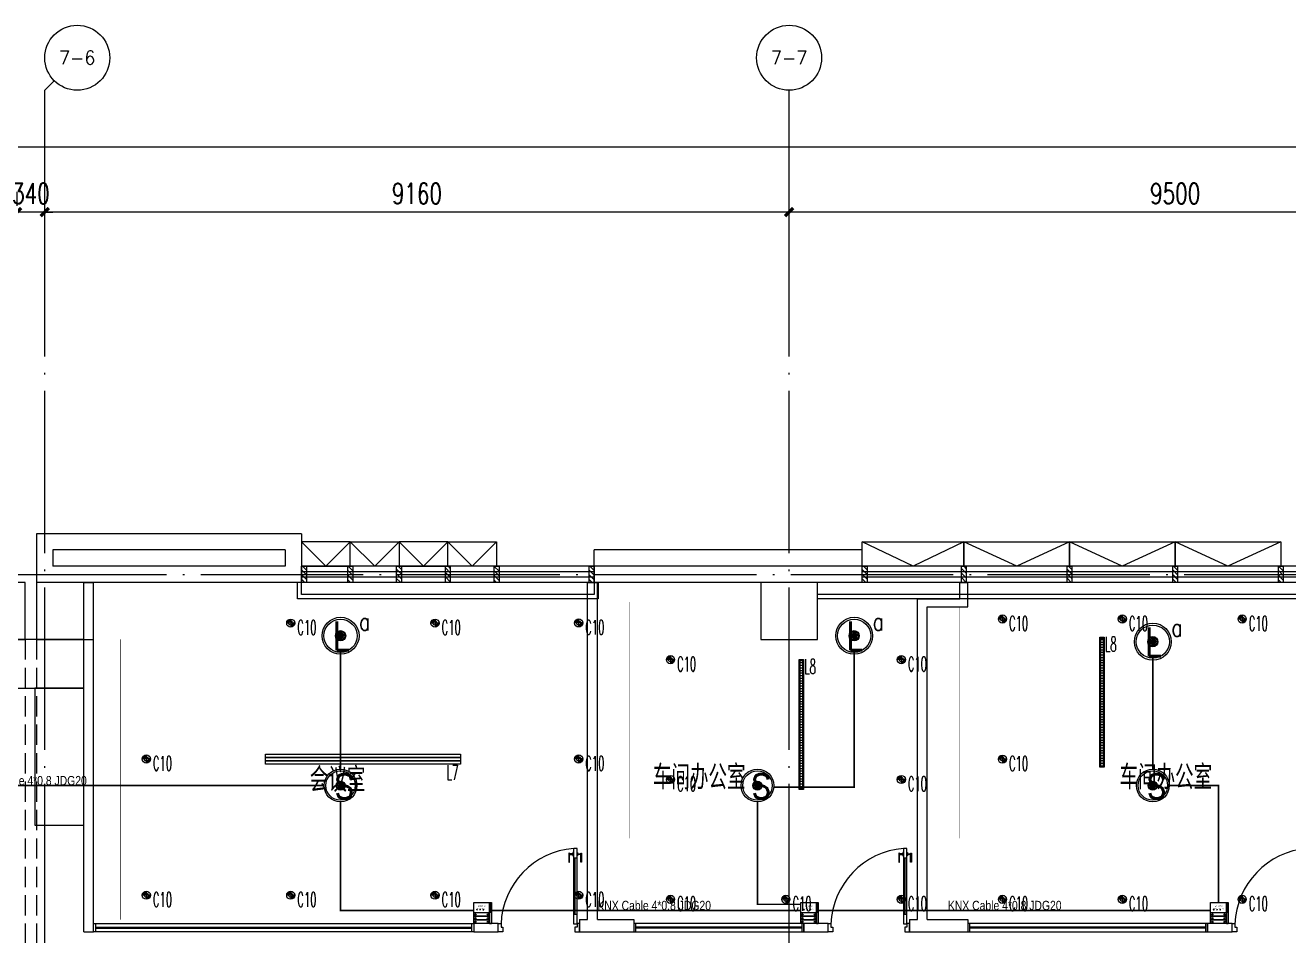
# Model space of a CAD drawing. Extents: x -621157 to 1764546, y -106808 to 741893.
# Drawn here: x 409024 to 424572, y 235551 to 246760 of the extents above; entities that cross this region are included whole.
import ezdxf
from ezdxf.enums import TextEntityAlignment as Align

# ---------------------------------------------------------------- set-up
doc = ezdxf.new("R2010")
doc.units = 0
doc.header["$LTSCALE"] = 1000
doc.header["$MEASUREMENT"] = 0
for name, pattern in [('XREF-A-101-平面图_t3$0$__DASH', [0.35, 0.25, -0.1]), ('XREF-A-101-平面图_t3$0$DASH', [0.35, 0.25, -0.1]), ('XREF-A-101-平面图_t3$0$DOTE', [2.42, 2, -0.2, 0.02, -0.2])]:
    doc.linetypes.add(name, pattern=pattern)
for name, color, linetype in [('0-底图', 7, 'Continuous'), ('abb-light', 7, 'Continuous'), ('AXIS_TEXT', 7, 'Continuous'), ('KNX line', 3, 'Continuous'), ('L_ELEM', 40, 'Continuous'), ('OPPLE数据总线', 4, 'Continuous'), ('OPPLE智控', 6, 'Continuous'), ('push-button(abb)', 1, 'Continuous'), ('SIG_TEXT', 2, 'Continuous'), ('WIRE-照明', 4, 'Continuous'), ('XREF-A-101-平面图_t3$0$A-COLUMN', 8, 'Continuous'), ('XREF-A-101-平面图_t3$0$A-CURTWALL', 8, 'Continuous'), ('XREF-A-101-平面图_t3$0$A-DOTE', 8, 'Continuous'), ('XREF-A-101-平面图_t3$0$A-GROUND', 8, 'Continuous'), ('XREF-A-101-平面图_t3$0$A-RAIL', 8, 'Continuous'), ('XREF-A-101-平面图_t3$0$A-ROOM-CH', 8, 'Continuous'), ('XREF-A-101-平面图_t3$0$A-WALL-FILL', 8, 'Continuous'), ('XREF-A-101-平面图_t3$0$A-WINDOW', 8, 'Continuous'), ('XREF-A-101-平面图_t3$0$A-开启符号', 8, 'Continuous'), ('XREF-A-101-平面图_t3$0$AXIS', 8, 'Continuous'), ('XREF-A-101-平面图_t3$0$DOOR-INF', 8, 'Continuous'), ('XREF-A-101-平面图_t3$0$F-B-INF', 8, 'Continuous'), ('XREF-A-101-平面图_t3$0$F-L-INF', 8, 'Continuous'), ('XREF-A-101-平面图_t3$0$GLASS WALL-INF', 8, 'Continuous'), ('XREF-A-101-平面图_t3$0$I-WALL-GYPSUM', 8, 'Continuous'), ('XREF-A-101-平面图_t3$0$PARTITION-INF', 8, 'Continuous'), ('控制系统', 6, 'Continuous')]:
    doc.layers.add(name, color=color, linetype=linetype)
doc.layers.add('CEILING-INF', color=4, linetype='Continuous', lineweight=0)
doc.layers.add('LIGHT-INF', color=6, linetype='Continuous', lineweight=0)
doc.styles.add('_TEL_DIM', font='SIMPLEX', dxfattribs={"width": 0.8, "height": 3.5, "bigfont": 'HZTXT'})
doc.styles.add('arch_dim', font='arial.ttf', dxfattribs={"width": 0.8})
doc.styles.add('COMPLEX', font='COMPLEX')
doc.styles.add('DIM_FONT', font='ROMANS', dxfattribs={"width": 0.8, "bigfont": 'HZDXC'})
doc.styles.add('INF DIM', font='SIMPLEX.SHX', dxfattribs={"width": 0.7, "bigfont": 'hztxt.shx'})
doc.styles.add('SC-25', font='simfang.ttf', dxfattribs={"height": 90})
doc.styles.get("Standard").update_dxf_attribs({"font": 'romans.shx', "bigfont": 'HZDXC.SHX'})
doc.styles.add('XREF-A-101-平面图_t3$0$-HZDXCROMANS', font='ROMANS.shx', dxfattribs={"bigfont": 'HZDXC.shx'})
doc.styles.add('XREF-A-101-平面图_t3$0$69F Layout plan$0$Standard', font='arial.ttf', dxfattribs={"width": 0.8})
doc.styles.add('XREF-A-101-平面图_t3$0$A-AXIS-LABEL', font='COMPLEX', dxfattribs={"bigfont": 'GBCBIG'})
doc.styles.add('XREF-A-101-平面图_t3$0$A-DIM_T3', font='SIMPLEX', dxfattribs={"width": 0.705882, "bigfont": 'GBCBIG'})
doc.linetypes.add('LED', pattern='A,6,-3.5,["LED",Standard,S=2.54,R=0,X=-2.54,Y=-1.27],-4.8', length=14.3)
doc.dimstyles.new('XREF-A-101-平面图_t3$0$A-DIM-100', dxfattribs={"dimscale": 100, "dimtxt": 2.55, "dimasz": 1, "dimexe": 2.5, "dimexo": 3, "dimgap": 1, "dimtad": 1, "dimdec": 0, "dimzin": 0, "dimdsep": 46, "dimtxsty": 'XREF-A-101-平面图_t3$0$A-DIM_T3', "dimblk": 'XREF-A-101-平面图_t3$0$_ArchTick', "dimcen": 0.09, "dimclrt": 7, "dimazin": 2, "dimtfac": 1, "dimtdec": 0, "dimtix": 1, "dimtmove": 2, "dimatfit": 3, "dimfxl": 0, "dimtolj": 1, "dimtzin": 0, "dimarcsym": 0})

# ---------------------------------------------------------------- blocks, each defined once
blk = doc.blocks.new('XREF-A-101-平面图_t3$0$柱网3F')
at = {"layer": 'XREF-A-101-平面图_t3$0$A-COLUMN'}
for points in [[(37400, -800), (38100, -800), (38100, -100), (37400, -100)], [(38240, -800), (38940, -800), (38940, -100), (38240, -100)], [(47150, -800), (47850, -800), (47850, -100), (47150, -100)]]:
    blk.add_lwpolyline(points, close=True, dxfattribs=at)
blk = doc.blocks.new('XREF-A-101-平面图_t3$0$G$C869EB286')
at = {"layer": 'XREF-A-101-平面图_t3$0$A-WINDOW'}
h = blk.add_hatch(dxfattribs=at)
h.set_pattern_fill('ANSI31', color=256, scale=25)
h.set_pattern_definition([(45, (-143.957, -89940), (-28.0633, 28.0633), [])])
h.paths.add_polyline_path([(0, 60), (200, 60), (200, 0), (0, 0)])
blk.add_lwpolyline([(0, 60), (200, 60), (200, 0), (0, 0)], close=True, dxfattribs=at)
blk = doc.blocks.new('XREF-A-101-平面图_t3$0$_ArchTick')
at = {"color": 0, "linetype": 'ByBlock', "const_width": 0.4}
blk.add_lwpolyline([(-0.5, -0.5), (0.5, 0.5)], dxfattribs=at)
blk = doc.blocks.new('*D25496')
at = {"layer": 'Defpoints', "color": 0}
for p in [(47500, 44460), (47500, 43300), (57000, 43300)]:
    blk.add_point(p, dxfattribs=at)
at = {"layer": 'XREF-A-101-平面图_t3$0$AXIS', "color": 0, "lineweight": -2}
for p, q in [((47500, 43600), (47500, 44710)), ((57000, 43600), (57000, 44710)), ((57000, 44460), (47500, 44460))]:
    blk.add_line(p, q, dxfattribs=at)
at = {"layer": 'XREF-A-101-平面图_t3$0$AXIS', "color": 0, "linetype": 'ByBlock', "lineweight": -2, "xscale": 100, "yscale": 100, "zscale": 100, "rotation": 180}
blk.add_blockref('XREF-A-101-平面图_t3$0$_ArchTick', (47500, 44460), dxfattribs=at)
at = {"layer": 'XREF-A-101-平面图_t3$0$AXIS', "color": 0, "linetype": 'ByBlock', "lineweight": -2, "xscale": 100, "yscale": 100, "zscale": 100}
blk.add_blockref('XREF-A-101-平面图_t3$0$_ArchTick', (57000, 44460), dxfattribs=at)
at = {"layer": 'XREF-A-101-平面图_t3$0$AXIS', "color": 7, "insert": (52250, 44687), "char_height": 255, "attachment_point": 5, "style": 'XREF-A-101-平面图_t3$0$A-DIM_T3'}
blk.add_mtext('\\A1;9500', dxfattribs=at)
blk = doc.blocks.new('*D25497')
at = {"layer": 'Defpoints', "color": 0}
for p in [(38340, 44460), (38340, 43300), (47500, 43300)]:
    blk.add_point(p, dxfattribs=at)
at = {"layer": 'XREF-A-101-平面图_t3$0$AXIS', "color": 0, "lineweight": -2}
for p, q in [((38340, 43600), (38340, 44710)), ((47500, 43600), (47500, 44710)), ((47500, 44460), (38340, 44460))]:
    blk.add_line(p, q, dxfattribs=at)
at = {"layer": 'XREF-A-101-平面图_t3$0$AXIS', "color": 0, "linetype": 'ByBlock', "lineweight": -2, "xscale": 100, "yscale": 100, "zscale": 100, "rotation": 180}
blk.add_blockref('XREF-A-101-平面图_t3$0$_ArchTick', (38340, 44460), dxfattribs=at)
at = {"layer": 'XREF-A-101-平面图_t3$0$AXIS', "color": 0, "linetype": 'ByBlock', "lineweight": -2, "xscale": 100, "yscale": 100, "zscale": 100}
blk.add_blockref('XREF-A-101-平面图_t3$0$_ArchTick', (47500, 44460), dxfattribs=at)
at = {"layer": 'XREF-A-101-平面图_t3$0$AXIS', "color": 7, "insert": (42920, 44687), "char_height": 255, "attachment_point": 5, "style": 'XREF-A-101-平面图_t3$0$A-DIM_T3'}
blk.add_mtext('\\A1;9160', dxfattribs=at)
blk = doc.blocks.new('*D25498')
at = {"layer": 'Defpoints', "color": 0}
for p in [(38000, 44460), (38000, 43300), (38340, 43300)]:
    blk.add_point(p, dxfattribs=at)
at = {"layer": 'XREF-A-101-平面图_t3$0$AXIS', "color": 0, "lineweight": -2}
for p, q in [((38000, 43600), (38000, 44710)), ((38340, 43600), (38340, 44710)), ((38000, 44460), (37900, 44460)), ((38340, 44460), (38000, 44460)), ((38340, 44460), (38440, 44460))]:
    blk.add_line(p, q, dxfattribs=at)
at = {"layer": 'XREF-A-101-平面图_t3$0$AXIS', "color": 0, "linetype": 'ByBlock', "lineweight": -2, "xscale": 100, "yscale": 100, "zscale": 100}
blk.add_blockref('XREF-A-101-平面图_t3$0$_ArchTick', (38000, 44460), dxfattribs=at)
at = {"layer": 'XREF-A-101-平面图_t3$0$AXIS', "color": 0, "linetype": 'ByBlock', "lineweight": -2, "xscale": 100, "yscale": 100, "zscale": 100, "rotation": 180}
blk.add_blockref('XREF-A-101-平面图_t3$0$_ArchTick', (38340, 44460), dxfattribs=at)
at = {"layer": 'XREF-A-101-平面图_t3$0$AXIS', "color": 7, "insert": (38170, 44687), "char_height": 255, "attachment_point": 5, "style": 'XREF-A-101-平面图_t3$0$A-DIM_T3'}
blk.add_mtext('\\A1;340', dxfattribs=at)
blk = doc.blocks.new('_AXISO')
blk.add_circle((0, 0), 0.5)
at = {"layer": 'AXIS_TEXT', "style": 'COMPLEX'}
blk.add_attdef('A', text='', height=0.56, dxfattribs=at).set_placement((-0.25, -0.28), (0.25, -0.28), align=Align.FIT)
blk = doc.blocks.new('*D25505')
at = {"layer": 'Defpoints', "color": 0}
for p in [(-500, 45260), (-500, 43300), (66800, 43300)]:
    blk.add_point(p, dxfattribs=at)
at = {"layer": 'XREF-A-101-平面图_t3$0$AXIS', "color": 0, "lineweight": -2}
for p, q in [((-500, 43600), (-500, 45510)), ((66800, 43600), (66800, 45510)), ((66800, 45260), (-500, 45260))]:
    blk.add_line(p, q, dxfattribs=at)
at = {"layer": 'XREF-A-101-平面图_t3$0$AXIS', "color": 0, "linetype": 'ByBlock', "lineweight": -2, "xscale": 100, "yscale": 100, "zscale": 100, "rotation": 180}
blk.add_blockref('XREF-A-101-平面图_t3$0$_ArchTick', (-500, 45260), dxfattribs=at)
at = {"layer": 'XREF-A-101-平面图_t3$0$AXIS', "color": 0, "linetype": 'ByBlock', "lineweight": -2, "xscale": 100, "yscale": 100, "zscale": 100}
blk.add_blockref('XREF-A-101-平面图_t3$0$_ArchTick', (66800, 45260), dxfattribs=at)
at = {"layer": 'XREF-A-101-平面图_t3$0$AXIS', "color": 7, "insert": (33150, 45487), "char_height": 255, "attachment_point": 5, "style": 'XREF-A-101-平面图_t3$0$A-DIM_T3'}
blk.add_mtext('\\A1;67300', dxfattribs=at)
blk = doc.blocks.new('XREF-A-101-平面图_t3$0$A$C4A4B287C')
at = {"layer": 'XREF-A-101-平面图_t3$0$GLASS WALL-INF', "elevation": -1}
blk.add_lwpolyline([(100, 300), (100, 0), (0, 0), (0, 300)], close=True, dxfattribs=at)
blk = doc.blocks.new('*U25342')
at = {"layer": 'XREF-A-101-平面图_t3$0$PARTITION-INF', "color": 8}
for p, q in [((-21021, 43130), (-18121, 43130)), ((-18121, 43030), (-21021, 43030))]:
    blk.add_line(p, q, dxfattribs=at)
at = {"layer": 'XREF-A-101-平面图_t3$0$PARTITION-INF', "color": 5}
for p, q in [((-18121, 43085), (-21021, 43085)), ((-18121, 43075), (-21021, 43075))]:
    blk.add_line(p, q, dxfattribs=at)
for points in [[(-21046, 43130), (-21021, 43130), (-21021, 43030), (-21046, 43030)], [(-18121, 43130), (-18096, 43130), (-18096, 43030), (-18121, 43030)]]:
    blk.add_lwpolyline(points, close=True, dxfattribs=at)
blk = doc.blocks.new('XREF-A-101-平面图_t3$0$EW23')
at = {"color": 5}
for p, q in [((7205, 24900, 0), (7205, 23970, 0)), ((7205, 24900, 0), (7245, 24900, 0)), ((7245, 24900, 0), (7245, 23970, 0)), ((7245, 24780, 0), (7205, 24780, 0)), ((7205, 24090, 0), (7246, 24090, 0)), ((7205, 23970, 0), (7245, 23970, 0))]:
    blk.add_line(p, q, dxfattribs=at)
at = {"color": 5, "elevation": 0}
for points in [[(7215, 24995), (7175, 24995), (7175, 24895), (7205, 24895), (7205, 24940), (7233, 24940), (7233, 24985), (7233, 24995), (7215, 24995)], [(8135, 24995), (8175, 24995), (8175, 24895), (8140, 24895), (8140, 24940), (8117, 24940), (8117, 24985), (8117, 24995), (8135, 24995)]]:
    blk.add_lwpolyline(points, close=True, dxfattribs=at)
at = {"color": 8, "elevation": 0}
for points in [[(7228, 24780), (7228, 24090)], [(7160, 24035), (7160, 24026), (7150, 24026), (7150, 24140), (7160, 24140), (7160, 24045)], [(7296, 24035), (7296, 24026), (7306, 24026), (7306, 24140), (7296, 24140), (7296, 24045)]]:
    blk.add_lwpolyline(points, dxfattribs=at)
for points in [[(7200, 24035), (7154, 24035), (7154, 24045), (7200, 24045)], [(7205, 24021), (7200, 24021), (7200, 24059), (7205, 24059)], [(7246, 24021), (7256, 24021), (7256, 24059), (7246, 24059)], [(7256, 24035), (7302, 24035), (7302, 24045), (7256, 24045)]]:
    blk.add_lwpolyline(points, close=True, dxfattribs=at)
at = {"color": 8}
blk.add_arc((7172, 24936, 0), 969, 274.4003, 357.8611, dxfattribs=at)
blk = doc.blocks.new('*U25344')
at = {"layer": 'XREF-A-101-平面图_t3$0$PARTITION-INF', "color": 8}
for p, q in [((-20161, 43130), (-18121, 43130)), ((-18121, 43030), (-20161, 43030))]:
    blk.add_line(p, q, dxfattribs=at)
at = {"layer": 'XREF-A-101-平面图_t3$0$PARTITION-INF', "color": 5}
for p, q in [((-18121, 43085), (-20161, 43085)), ((-18121, 43075), (-20161, 43075))]:
    blk.add_line(p, q, dxfattribs=at)
for points in [[(-20186, 43130), (-20161, 43130), (-20161, 43030), (-20186, 43030)], [(-18121, 43130), (-18096, 43130), (-18096, 43030), (-18121, 43030)]]:
    blk.add_lwpolyline(points, close=True, dxfattribs=at)
blk = doc.blocks.new('*U25345')
at = {"layer": 'XREF-A-101-平面图_t3$0$PARTITION-INF', "color": 8}
for p, q in [((-21681, 43130), (-17052, 43130)), ((-17052, 43030), (-21681, 43030))]:
    blk.add_line(p, q, dxfattribs=at)
at = {"layer": 'XREF-A-101-平面图_t3$0$PARTITION-INF', "color": 5}
for p, q in [((-17052, 43085), (-21681, 43085)), ((-17052, 43075), (-21681, 43075))]:
    blk.add_line(p, q, dxfattribs=at)
for points in [[(-21706, 43130), (-21681, 43130), (-21681, 43030), (-21706, 43030)], [(-17052, 43130), (-17027, 43130), (-17027, 43030), (-17052, 43030)]]:
    blk.add_lwpolyline(points, close=True, dxfattribs=at)
blk = doc.blocks.new('XREF-A-101-平面图_t3$0$G$C5C507F0A')
at = {"layer": 'XREF-A-101-平面图_t3$0$DOOR-INF', "rotation": 180}
for p in [(51995, 20695, 0), (56055, 20695, 0), (61025, 20695, 0)]:
    blk.add_blockref('XREF-A-101-平面图_t3$0$EW23', p, dxfattribs=at)
at = {"layer": 'XREF-A-101-平面图_t3$0$DOOR-INF', "xscale": -1, "rotation": 90.00000000031785}
for p in [(43819, -4200), (47880, -4200, 1), (52850, -4200, 1)]:
    blk.add_blockref('XREF-A-101-平面图_t3$0$A$C4A4B287C', p, dxfattribs=at)
at = {"layer": 'XREF-A-101-平面图_t3$0$PARTITION-INF', "rotation": 180}
blk.add_blockref('*U25345', (21813, 38831, -1), dxfattribs=at)
at = {"layer": 'XREF-A-101-平面图_t3$0$PARTITION-INF', "xscale": -1, "rotation": 180}
for name, p in [('*U25344', (65676, 38831, 1)), ('*U25342', (70646, 38831, 1))]:
    blk.add_blockref(name, p, dxfattribs=at)
blk = doc.blocks.new('XREF-A-101-平面图_t3$0$ROOM')
at = {"layer": 'XREF-A-101-平面图_t3$0$A-ROOM-CH', "style": 'XREF-A-101-平面图_t3$0$-HZDXCROMANS', "width": 0.6}
for tag, p in [('中文房间名称', (0, -1000)), ('英文房间名称', (0, -1500))]:
    blk.add_attdef(tag, text='', height=300, dxfattribs=at).set_placement(p, align=Align.CENTER)
blk = doc.blocks.new('XREF-A-101-平面图_t3$0$A$C2C206FAC')
for p, q in [((0, 485), (400, 485)), ((0, 485), (0, 98)), ((400, 485), (400, 98)), ((20, 94), (20, 44)), ((148, 50), (145, 0)), ((145, 0), (160, 0)), ((148, 50), (150, 50)), ((155, 50), (157, 50)), ((157, 50), (160, 0)), ((260, 50), (257, 0)), ((257, 0), (272, 0)), ((260, 50), (262, 50)), ((267, 50), (269, 50)), ((269, 50), (272, 0)), ((380, 94), (380, 44))]:
    blk.add_line(p, q)
for centre, radius in [((200, 278), 179), ((200, 278), 164), ((153, 50), 2.6), ((265, 50), 2.6)]:
    blk.add_circle(centre, radius)
for centre, radius, start, end in [((200, 1084), 1006, 258.547, 281.4897), ((200, 1084), 1056, 260.1999, 267.1079), ((152, 54), 10.9, 296.6275, 243.5797), ((200, 1084), 1056, 267.7307, 273.2177), ((265, 54), 10.9, 296.6275, 243.5797), ((200, 1084), 1056, 273.8352, 279.8368)]:
    blk.add_arc(centre, radius, start, end)
at = {"insert": (1123, 210), "char_height": 150, "width": 1952.54, "attachment_point": 1, "rotation": 180, "style": 'XREF-A-101-平面图_t3$0$69F Layout plan$0$Standard'}
blk.add_mtext('\\pxi5.6747;W', dxfattribs=at)
blk = doc.blocks.new('XREF-A-101-平面图_t3$0$yuouioui')
at = {"linetype": 'XREF-A-101-平面图_t3$0$__DASH', "ltscale": 1000}
blk.add_lwpolyline([(300666, 20452), (301087, 20452), (301087, 20000), (300666, 20000)], close=True, dxfattribs=at)
at = {"linetype": 'XREF-A-101-平面图_t3$0$__DASH', "ltscale": 1000, "rotation": 89.98165643611132}
blk.add_blockref('XREF-A-101-平面图_t3$0$A$C2C206FAC', (301151, 20026), dxfattribs=at)
blk = doc.blocks.new('XREF-A-101-平面图_t3$0$G$CA7BD363D')
at = {"layer": 'XREF-A-101-平面图_t3$0$F-B-INF'}
for points in [[(-1870, -600), (0, -600), (0, 0), (-1870, 0)], [(-1870, 0), (-1320, 0), (-1320, -600), (-1870, -600)], [(0, -2289), (0, -600), (-600, -600), (-600, -2289)]]:
    blk.add_lwpolyline(points, close=True, dxfattribs=at)
at = {"layer": 'XREF-A-101-平面图_t3$0$F-L-INF', "ltscale": 0.15, "xscale": -1, "rotation": 89.99999999999999}
blk.add_blockref('XREF-A-101-平面图_t3$0$yuouioui', (18631, 300582), dxfattribs=at)
blk = doc.blocks.new('A$C49bb74e3')
at = {"layer": 'LIGHT-INF'}
h = blk.add_hatch(dxfattribs=at)
h.set_pattern_fill('ANSI31', color=8, scale=10, angle=315)
h.set_pattern_definition([(0, (-248590, -138150), (7e-15, 31.75), [])])
h.paths.add_polyline_path([(-15, 790), (15, 790), (15, -790), (-15, -790)])
at = {"layer": 'LIGHT-INF', "elevation": 0}
for points in [[(-25, 800), (25, 800), (25, -800), (-25, -800)], [(-15, 790), (15, 790), (15, -790), (-15, -790)]]:
    blk.add_lwpolyline(points, close=True, dxfattribs=at)
at = {"layer": 'LIGHT-INF', "style": 'INF DIM', "width": 0.5}
blk.add_text('L8', height=180, dxfattribs=at).set_placement((37, 627))
blk = doc.blocks.new('A$C704e2804')
for points in [[(-1200, 60), (1200, 60), (1200, -60), (-1200, -60)], [(1200, 60), (1200, 20), (-1200, 20), (-1200, 60)], [(1200, 20), (1200, -20), (-1200, -20), (-1200, 20)], [(1200, -20), (1200, -60), (-1200, -60), (-1200, -20)]]:
    blk.add_lwpolyline(points, close=True)
at = {"style": 'INF DIM', "width": 0.5}
blk.add_text('L7', height=180, dxfattribs=at).set_placement((1031, -256))
blk = doc.blocks.new('*U23677')
h = blk.add_hatch(color=8)
h.dxf.hatch_style = 1
h.paths.add_polyline_path([(-50, 0), (-24, 0, -0.414214), (0, 24), (0, 50, 0.414214)])
h.paths.add_polyline_path([(0, -24), (0, -50, 0.414214), (50, 0), (24, 0, -0.414214)])
at = {"color": 8}
for points in [[(50, 0), (-50, 0)], [(0, 50), (0, -50)]]:
    blk.add_lwpolyline(points, dxfattribs=at)
blk.add_circle((0, 0), 50)
blk.add_circle((0, 0), 24.5, dxfattribs=at)
at = {"style": 'INF DIM', "width": 0.5}
blk.add_text('C10', height=180, dxfattribs=at).set_placement((81, -144))
blk = doc.blocks.new('G$CB0A4FAF5')
at = {"layer": 'LIGHT-INF', "color": 6, "linetype": 'LED', "ltscale": 0.05, "const_width": 5, "elevation": 0}
for points in [[(45540, -3250), (45540, -340)], [(49080, -4250), (49080, -343)], [(49600, -3250), (49600, -400)]]:
    blk.add_lwpolyline(points, dxfattribs=at)
at = {"layer": 'LIGHT-INF', "color": 6, "linetype": 'LED', "ltscale": 0.05, "const_width": 5}
blk.add_lwpolyline([(39270, -800), (39270, -4250)], dxfattribs=at)
at = {"layer": 'CEILING-INF', "color": 8}
for p in [(51350, -1575), (47650, -1850)]:
    blk.add_blockref('A$C49bb74e3', p, dxfattribs=at)
at = {"layer": 'LIGHT-INF', "color": 6}
for name, p in [('*U23677', (41367, -600)), ('*U23677', (43143, -600)), ('*U23677', (44910, -598)), ('*U23677', (50125, -550)), ('*U23677', (51600, -550)), ('*U23677', (53075, -550)), ('*U23677', (46040, -1050, 0)), ('*U23677', (48880, -1050, 0)), ('*U23677', (39590, -2273)), ('A$C704e2804', (42255, -2275)), ('*U23677', (44910, -2273)), ('*U23677', (50125, -2275)), ('*U23677', (46040, -2525, 0)), ('*U23677', (48880, -2525, 0)), ('*U23677', (39590, -3950)), ('*U23677', (41367, -3950)), ('*U23677', (43143, -3950)), ('*U23677', (44910, -3950)), ('*U23677', (46040, -4000, 0)), ('*U23677', (47460, -4000, 0)), ('*U23677', (48880, -4000, 0)), ('*U23677', (50125, -4000)), ('*U23677', (51600, -4000)), ('*U23677', (53075, -4000))]:
    blk.add_blockref(name, p, dxfattribs=at)
blk = doc.blocks.new('照度传感器')
at = {"layer": 'OPPLE智控'}
for p, q in [((986085, -84541), (985976, -84541)), ((986081, -84520), (985981, -84562)), ((985981, -84520), (986081, -84562)), ((985992, -84502), (986069, -84579)), ((986069, -84502), (985992, -84579)), ((986010, -84490), (986052, -84591)), ((986052, -84490), (986010, -84591)), ((986031, -84486), (986031, -84595))]:
    blk.add_line(p, q, dxfattribs=at)
for radius in [225, 202, 62, 54.4]:
    blk.add_circle((986031, -84541), radius, dxfattribs=at)
at = {"layer": 'OPPLE智控', "color": 7, "style": '_TEL_DIM', "width": 0.8}
blk.add_text('L', height=350, dxfattribs=at).set_placement((985938, -84718))
at = {"layer": 'SIG_TEXT', "style": 'DIM_FONT', "width": 0.75}
blk.add_text('a', height=223, dxfattribs=at).set_placement((986257, -84479))
blk = doc.blocks.new('804')
at = {"layer": '控制系统'}
for p, q in [((27.2, 0), (-27.2, 0)), ((25.1, 10.4), (-25.1, -10.4)), ((-25.1, 10.4), (25.1, -10.4)), ((-19.2, 19.2), (19.2, -19.2)), ((19.2, 19.2), (-19.2, -19.2)), ((-10.4, 25.1), (10.4, -25.1)), ((10.4, 25.1), (-10.4, -25.1)), ((0, 27.2), (0, -27.2))]:
    blk.add_line(p, q, dxfattribs=at)
for radius in [112.4, 100.9, 31, 27.2]:
    blk.add_circle((0, 0), radius, dxfattribs=at)
at = {"color": 7, "style": '_TEL_DIM', "width": 0.8}
blk.add_text('s', height=250, dxfattribs=at).set_placement((-46.3, -88.8))
blk = doc.blocks.new('A$C5C940A98')
at = {"layer": 'abb-light'}
h = blk.add_hatch(dxfattribs=at)
h.set_pattern_fill('AR-SAND', color=0, style=0)
h.set_pattern_definition([(37.5, (-341033.5876, -432534.711), (-0.062993358, 1.926823769), [0, -1.52, 0, -1.7, 0, -1.625]), (7.5, (-341033.5876, -432534.711), (1.769776705, 2.822146065), [0, -0.82, 0, -1.37, 0, -0.525]), (327.5, (-341034.8176, -432534.711), (3.114141862, 0.0056590535), [0, -0.5, 0, -1.8, 0, -2.35]), (317.5, (-341034.8176, -432534.711), (3.006126605, 0.877675565), [0, -0.25, 0, -1.18, 0, -1.35])])
h.paths.add_polyline_path([(0.4, 2), (0.4, 2.4), (0.8, 2.4), (0.8, 2), (1.2, 2), (1.2, 1), (1, 1), (1, 0), (0.7, 0), (0.7, 1), (0.5, 1), (0.5, 0), (0.2, 0), (0.2, 1), (0, 1), (0, 2)])
at = {"layer": 'abb-light', "color": 0}
for p, q in [((0.4, 2), (0, 2)), ((0, 2), (0, 1)), ((0, 1), (0.2, 1)), ((0.2, 1), (0.2, 0)), ((0.2, 0), (0.5, 0)), ((0.4, 2), (0.4, 2.4)), ((0.4, 2.4), (0.8, 2.4)), ((0.5, 1), (0.5, 0)), ((0.5, 1), (0.7, 1)), ((0.7, 1), (0.7, 0)), ((0.7, 0), (1, 0)), ((0.8, 2.4), (0.8, 2)), ((0.8, 2), (1.2, 2)), ((1.2, 1), (1, 1)), ((1, 1), (1, 0)), ((1.2, 2), (1.2, 1))]:
    blk.add_line(p, q, dxfattribs=at)
blk = doc.blocks.new('98')
at = {"layer": 'push-button(abb)'}
h = blk.add_hatch(dxfattribs=at)
h.set_pattern_fill('AR-SAND', color=0, scale=0.156714, style=0)
h.set_pattern_definition([(37.5, (-5343464.5088, -6777061.54604), (-0.009871945873, 0.3019604054384), [0, -0.238205394623, 0, -0.2664139281965, 0, -0.254660372541]), (7.5, (-5343464.5088, -6777061.54604), (0.277348920048, 0.442270011284), [0, -0.128505541836, 0, -0.214698283311, 0, -0.08227488959]), (327.5, (-5343464.70156, -6777061.54604), (0.488029862559, 0.000886853343), [0, -0.078357037705, 0, -0.2820853357375, 0, -0.368278077213]), (317.5, (-5343464.70156, -6777061.54604), (0.4711023514, 0.137544114668), [0, -0.0391785188524, 0, -0.1849226089835, 0, -0.211564001803])])
edge = h.paths.add_edge_path()
edge.add_line((952, 1401), (952, 1408))
edge = h.paths.add_edge_path()
edge.add_line((952, 1408), (958, 1408))
edge = h.paths.add_edge_path()
edge.add_line((958, 1408), (958, 1401))
edge = h.paths.add_edge_path()
edge.add_line((958, 1401), (964, 1401))
edge = h.paths.add_edge_path()
edge.add_line((964, 1401), (964, 1386))
edge = h.paths.add_edge_path()
edge.add_line((964, 1386), (961, 1386))
edge = h.paths.add_edge_path()
edge.add_line((961, 1386), (961, 1370))
edge = h.paths.add_edge_path()
edge.add_line((952, 1401), (946, 1401))
edge = h.paths.add_edge_path()
edge.add_line((946, 1401), (946, 1386))
edge = h.paths.add_edge_path()
edge.add_line((946, 1386), (949, 1386))
edge = h.paths.add_edge_path()
edge.add_line((949, 1386), (949, 1370))
edge = h.paths.add_edge_path()
edge.add_line((949, 1370), (953, 1370))
edge = h.paths.add_edge_path()
edge.add_line((957, 1370), (961, 1370))
edge = h.paths.add_edge_path()
edge.add_line((953, 1386), (953, 1370))
edge = h.paths.add_edge_path()
edge.add_line((957, 1386), (957, 1370))
edge = h.paths.add_edge_path()
edge.add_line((953, 1386), (957, 1386))
at = {"color": 0}
for p, q in [((1625, 1968), (1659, 2004)), ((1628, 1743), (1662, 1708)), ((1659, 2004), (1693, 1968)), ((1662, 1708), (1696, 1743))]:
    blk.add_line(p, q, dxfattribs=at)
blk.add_line((1581, 0), (1750, 0))
for points in [[(0, 0), (0, 2095), (1750, 2095), (1750, 0)], [(1581, 0), (1581, 2095), (1750, 2095), (1750, 0)], [(1693, 1968), (1625, 1968)], [(1628, 1743), (1696, 1743)]]:
    blk.add_lwpolyline(points, dxfattribs=at)
for points in [[(1581, 2095), (1750, 2095), (1750, 1847), (1581, 1847)], [(1581, 1847), (1750, 1847), (1750, 1602), (1581, 1602)], [(1581, 1602), (1750, 1602), (1750, 1353), (1581, 1353)], [(1581, 1353), (1750, 1353), (1750, 1113), (1581, 1113)], [(0, 1113), (1581, 1113), (1581, 731), (0, 731)], [(0, 731), (1581, 731), (1581, 365), (0, 365)], [(0, 365), (1581, 365), (1581, 0), (0, 0)], [(1631, 1252), (1697, 1252), (1697, 1245), (1631, 1245)], [(1631, 1233), (1697, 1233), (1697, 1226), (1631, 1226)], [(1631, 1211), (1697, 1211), (1697, 1204), (1631, 1204)]]:
    blk.add_lwpolyline(points, close=True, dxfattribs=at)
for centre in [(169, 922), (169, 540), (169, 174), (1412, 922), (1412, 540), (1412, 174)]:
    blk.add_circle(centre, 68, dxfattribs=at)
for centre, radius, start, end in [((283, 1387), 39.8, 25.42439, 115.78757), ((302, 1441), 40, 205.55465, 295.39802), ((345, 1375), 39.6, 131.50296, 226.45611), ((292, 1376), 39.8, 311.77933, 46.03585), ((358, 1398), 39.8, 81.07263, 170.70804), ((325, 1444), 39.8, 261.07263, 350.71152), ((1626, 1476), 39.8, 25.42439, 115.78757), ((1645, 1529), 40, 205.55465, 295.39802), ((1688, 1463), 39.6, 131.50296, 226.45611), ((1634, 1464), 39.8, 311.77933, 46.03585), ((1668, 1532), 39.8, 261.07263, 350.71152), ((1701, 1487), 39.8, 81.07263, 170.70804)]:
    blk.add_arc(centre, radius, start, end, dxfattribs=at)
at = {"layer": 'push-button(abb)', "color": 0}
for p, q in [((610, 1363), (653, 1363)), ((954, 1427), (917, 1390)), ((917, 1390), (930, 1390)), ((917, 1390), (930, 1390)), ((930, 1390), (930, 1364)), ((930, 1364), (978, 1364)), ((954, 1427), (958, 1423)), ((958, 1423), (958, 1427)), ((958, 1427), (969, 1427)), ((969, 1427), (969, 1412)), ((969, 1412), (991, 1390)), ((978, 1390), (991, 1390)), ((991, 1390), (978, 1390)), ((978, 1390), (978, 1364))]:
    blk.add_line(p, q, dxfattribs=at)
at = {"layer": 'push-button(abb)', "color": 0, "start_tangent": (-0.629293, -0.926018), "end_tangent": (-0.9514338, -0.4057497)}
for points in [[(612, 1430), (605, 1415), (612, 1404), (625, 1382), (622, 1371), (615, 1367)], [(626, 1430), (619, 1415), (626, 1404), (639, 1382), (636, 1371), (629, 1367)], [(641, 1430), (634, 1415), (641, 1404), (654, 1382), (651, 1371), (644, 1367)]]:
    blk.add_spline(points, degree=3, dxfattribs=at)
at = {"layer": 'push-button(abb)', "color": 0, "xscale": 15.67140754127548, "yscale": 15.67140754127548, "zscale": 15.67140754127548}
blk.add_blockref('A$C5C940A98', (946, 1370), dxfattribs=at)
at = {"layer": 'push-button(abb)', "color": 0, "attachment_point": 5, "style": 'SC-25'}
for s, insert, char_height, width in [('{\\fArial|b0|i0|c0|p34;FAN}', (338, 1495), 42.31, 465.44), ('{\\fArial|b0|i0|c0|p34;24.8\\fArial|b0|i0|c134|p34;%%D\\fArial|b0|i0|c0|p34;C}', (807, 1752), 169.77, 933.75), ('{\\fArial|b0|i0|c0|p34;OP.STATE}', (618, 1495), 42.31, 465.44), ('{\\fArial|b0|i0|c0|p34;MODE}', (951, 1495), 42.31, 465.44), ('{\\fArial|b0|i0|c0|p34;PM2.5}', (1226, 1499), 42.31, 465.44), ('{\\fArial|b0|i0|c0|p34;24.8\\fArial|b0|i0|c134|p34;%%D\\fArial|b0|i0|c0|p34;C}', (1227, 1400), 34.48, 189.62)]:
    blk.add_mtext(s, dxfattribs=dict(at, insert=insert, char_height=char_height, width=width))
blk = doc.blocks.new('G$CF7DB2EDD')
at = {"layer": 'KNX line', "ltscale": 73.427512, "const_width": 20}
for points in [[(41880, -2298), (41880, -860)], [(47212, -2521), (48200, -2521), (48200, -860)], [(51875, -2298), (51875, -932)], [(36160, -2500), (41678, -2500)], [(52682, -3941), (52682, -2500), (52077, -2500)], [(41880, -2702), (41880, -4037), (43519, -4037)], [(47010, -2702), (47010, -3962), (47542, -3962)], [(47758, -4038), (52586, -4038)]]:
    blk.add_lwpolyline(points, dxfattribs=at)
at = {"layer": 'KNX line', "ltscale": 73.427512, "const_width": 20, "elevation": -1}
blk.add_lwpolyline([(43736, -4037), (47542, -4038)], dxfattribs=at)
at = {"xscale": 0.1236929632869714, "yscale": 0.1236929632869714, "zscale": 0.1236929632869714}
for p in [(43519, -4200, -1), (47542, -4200), (52586, -4200)]:
    blk.add_blockref('98', p, dxfattribs=at)
at = {"layer": 'L_ELEM', "xscale": 1.795252225519288, "yscale": 1.795252225519288, "zscale": 1.795252225519288}
for p in [(41880, -2500), (47010, -2500), (51875, -2500)]:
    blk.add_blockref('804', p, dxfattribs=at)
at = {"layer": 'OPPLE数据总线', "xscale": 1.011, "yscale": 1.011, "zscale": 1.011}
for p in [(-954997, 84815), (-948677, 84815), (-945002, 84742)]:
    blk.add_blockref('照度传感器', p, dxfattribs=at)
at = {"layer": 'KNX line', "char_height": 114.29, "width": 1395.51, "attachment_point": 1, "style": 'arch_dim'}
for insert in [(37359, -2382), (45040, -3919, -1), (49354, -3919)]:
    blk.add_mtext('KNX Cable 4*0.8 JDG20', dxfattribs=dict(at, insert=insert))
blk = doc.blocks.new('XREF-A-101-平面图_t3$0$轴网(3)')
at = {"layer": 'XREF-A-101-平面图_t3$0$A-DOTE', "linetype": 'XREF-A-101-平面图_t3$0$DOTE'}
for p, q in [((38340, -3300), (38340, 43300)), ((47500, -3300), (47500, 43300)), ((-3300, 40000), (69800, 40000))]:
    blk.add_line(p, q, dxfattribs=at)
at = {"layer": 'XREF-A-101-平面图_t3$0$AXIS'}
for p, q in [((38340, 45959.5), (38457.2, 46076.7)), ((38340, 43300), (38340, 45959.5)), ((47500, 43300), (47500, 45959.5))]:
    blk.add_line(p, q, dxfattribs=at)
ref = blk.add_blockref('_AXISO', (38740, 46359.5), dxfattribs=dict(at, xscale=800, yscale=800, zscale=800))
ref.add_attrib('A', '7-6', dxfattribs={"color": 7, "height": 168.54, "style": 'XREF-A-101-平面图_t3$0$A-AXIS-LABEL', "width": 0.933333}).set_placement((38515.3, 46275.2), (38964.7, 46275.2), align=Align.FIT)
ref = blk.add_blockref('_AXISO', (47500, 46359.5), dxfattribs=dict(at, xscale=800, yscale=800, zscale=800))
ref.add_attrib('A', '7-7', dxfattribs={"color": 7, "height": 168.54, "style": 'XREF-A-101-平面图_t3$0$A-AXIS-LABEL', "width": 0.933333}).set_placement((47275.3, 46275.2), (47724.7, 46275.2), align=Align.FIT)
for p1, p2, distance, picture, middle in [((66800, 43300), (-500, 43300), -1959.5, '*D25505', (33150, 45487)), ((38340, 43300), (38000, 43300), -1159.5, '*D25498', (38170, 44687)), ((47500, 43300), (38340, 43300), -1159.5, '*D25497', (42920, 44687)), ((57000, 43300), (47500, 43300), -1159.5, '*D25496', (52250, 44687))]:
    dim = blk.add_aligned_dim(p1=p1, p2=p2, distance=distance, dimstyle='XREF-A-101-平面图_t3$0$A-DIM-100', dxfattribs=at)
    dim.commit()
    dim.dimension.update_dxf_attribs({"geometry": picture, "text_midpoint": middle})
blk = doc.blocks.new('XREF-A-101-平面图_t3')
at = {"layer": 'XREF-A-101-平面图_t3$0$A-CURTWALL'}
for p, q in [((245100, 240100), (241500, 240100)), ((241500, 239900), (241500, 240100)), ((263900, 240100), (248400, 240100)), ((245100, 240033), (241500, 240033)), ((245100, 239967), (241500, 239967)), ((245100, 239900), (241500, 239900)), ((263900, 240033), (248400, 240033)), ((263900, 239967), (248400, 239967)), ((263900, 239900), (248400, 239900))]:
    blk.add_line(p, q, dxfattribs=at)
at = {"layer": 'XREF-A-101-平面图_t3$0$A-GROUND', "linetype": 'XREF-A-101-平面图_t3$0$DASH'}
for points in [[(238100, 239200), (238100, 200400)], [(238240, 239200), (238240, 200400)]]:
    blk.add_lwpolyline(points, dxfattribs=at)
at = {"layer": 'XREF-A-101-平面图_t3$0$A-RAIL'}
for points in [[(245150, 239900), (245150, 239700), (241450, 239700), (241450, 239900)], [(245100, 239900), (245100, 239750), (241500, 239750), (241500, 239900)], [(256650, 239750), (247850, 239750)], [(256650, 239700), (247850, 239700)]]:
    blk.add_lwpolyline(points, dxfattribs=at)
at = {"layer": 'XREF-A-101-平面图_t3$0$A-WALL-FILL', "color": 171}
for p, q in [((241500, 240500), (238240, 240500)), ((238240, 240500), (238240, 239900)), ((241500, 240500), (241500, 239900)), ((241300, 240300), (238440, 240300)), ((238440, 240300), (238440, 240100)), ((241300, 240300), (241300, 240100)), ((248400, 240300), (245100, 240300)), ((245100, 240100), (245100, 240300)), ((248400, 240100), (248400, 240300)), ((241300, 240100), (238440, 240100)), ((248400, 240100), (245100, 240100)), ((245100, 239900), (245100, 240100)), ((248400, 240100), (245100, 240100)), ((248400, 239900), (248400, 240100)), ((241500, 239900), (238240, 239900)), ((248400, 239900), (245100, 239900))]:
    blk.add_line(p, q, dxfattribs=at)
at = {"layer": 'XREF-A-101-平面图_t3$0$A-开启符号', "linetype": 'Continuous'}
for points in [[(241500, 240400), (241500, 240100), (242100, 240100), (242100, 240400)], [(242700, 240400), (242700, 240100), (242100, 240100), (242100, 240400)], [(242700, 240400), (242700, 240100), (243300, 240100), (243300, 240400)], [(243900, 240400), (243900, 240100), (243300, 240100), (243300, 240400)], [(249650, 240400), (249650, 240100), (248400, 240100), (248400, 240400)], [(250950, 240400), (250950, 240100), (249650, 240100), (249650, 240400)], [(252250, 240400), (252250, 240100), (250950, 240100), (250950, 240400)], [(253550, 240400), (253550, 240100), (252250, 240100), (252250, 240400)]]:
    blk.add_lwpolyline(points, close=True, dxfattribs=at)
for points in [[(241500, 240400), (241800, 240100), (242100, 240400)], [(242700, 240400), (242400, 240100), (242100, 240400)], [(242700, 240400), (243000, 240100), (243300, 240400)], [(243900, 240400), (243600, 240100), (243300, 240400)], [(249650, 240400), (249025, 240100), (248400, 240400)], [(250950, 240400), (250300, 240100), (249650, 240400)], [(252250, 240400), (251600, 240100), (250950, 240400)], [(253550, 240400), (252900, 240100), (252250, 240400)]]:
    blk.add_lwpolyline(points, dxfattribs=at)
at = {"layer": 'XREF-A-101-平面图_t3$0$I-WALL-GYPSUM'}
for p, q in [((238820, 239900), (238940, 239900)), ((245020, 239900), (245140, 239900)), ((249600, 239700), (249600, 239900)), ((249600, 239900), (249700, 239900)), ((249700, 239600), (249700, 239900)), ((249080, 239700), (249600, 239700)), ((249200, 239600), (249700, 239600))]:
    blk.add_line(p, q, dxfattribs=at)
blk.add_blockref('XREF-A-101-平面图_t3$0$G$CA7BD363D', (238820, 239200))
at = {"layer": 'XREF-A-101-平面图_t3$0$A-COLUMN'}
blk.add_blockref('XREF-A-101-平面图_t3$0$柱网3F', (200000, 240000), dxfattribs=at)
at = {"layer": 'XREF-A-101-平面图_t3$0$A-DOTE'}
blk.add_blockref('XREF-A-101-平面图_t3$0$轴网(3)', (200000, 200000), dxfattribs=at)
at = {"layer": 'XREF-A-101-平面图_t3$0$A-ROOM-CH'}
ref = blk.add_blockref('XREF-A-101-平面图_t3$0$ROOM', (241944, 238323), dxfattribs=at)
ref.add_attrib('中文房间名称', '会议室', dxfattribs={"height": 300, "style": 'XREF-A-101-平面图_t3$0$-HZDXCROMANS', "width": 0.8}).set_placement((241944, 237323), align=Align.CENTER)
ref = blk.add_blockref('XREF-A-101-平面图_t3$0$ROOM', (246393, 238352), dxfattribs=at)
ref.add_attrib('中文房间名称', '车间办公室', dxfattribs={"height": 300, "style": 'XREF-A-101-平面图_t3$0$-HZDXCROMANS', "width": 0.8}).set_placement((246393, 237352), align=Align.CENTER)
ref = blk.add_blockref('XREF-A-101-平面图_t3$0$ROOM', (252135, 238352), dxfattribs=at)
ref.add_attrib('中文房间名称', '车间办公室', dxfattribs={"height": 300, "style": 'XREF-A-101-平面图_t3$0$-HZDXCROMANS', "width": 0.8}).set_placement((252135, 237352), align=Align.CENTER)
at = {"layer": 'XREF-A-101-平面图_t3$0$A-WINDOW', "rotation": 270}
for p in [(241500, 240100), (242070, 240100), (242670, 240100), (243270, 240100), (243870, 240100), (245040, 240100), (248400, 240100), (249620, 240100), (250920, 240100), (252220, 240100), (253520, 240100)]:
    blk.add_blockref('XREF-A-101-平面图_t3$0$G$C869EB286', p, dxfattribs=at)
blk.add_blockref('XREF-A-101-平面图_t3$0$G$C5C507F0A', (200100, 239900))
at = {"layer": 'XREF-A-101-平面图_t3$0$I-WALL-GYPSUM'}
for p, q in [((238820, 235600), (238820, 239900)), ((238940, 235600), (238940, 239900)), ((245020, 235750), (245020, 239900)), ((245140, 235750), (245140, 239900)), ((249080, 235750), (249080, 239700)), ((249200, 235750), (249200, 239600)), ((244920, 235750), (245020, 235750)), ((244920, 235750), (244920, 235600)), ((245140, 235750), (245590, 235750)), ((245590, 235750), (245590, 235600)), ((248980, 235750), (249080, 235750)), ((248980, 235750), (248980, 235600)), ((249200, 235750), (249700, 235750)), ((249700, 235750), (249700, 235600)), ((238820, 235600), (238940, 235600)), ((244920, 235600), (245080, 235600)), ((245080, 235600), (245590, 235600)), ((248980, 235600), (249140, 235600)), ((249140, 235600), (249700, 235600))]:
    blk.add_line(p, q, dxfattribs=at)

msp = doc.modelspace()

# ---------------------------------------------------------------- block references
at = {"layer": '0-底图'}
msp.add_blockref('XREF-A-101-平面图_t3', (170924, 0), dxfattribs=at)

# ---------------------------------------------------------------- next in the draw order: block references
at = {"layer": 'WIRE-照明'}
msp.add_blockref('G$CB0A4FAF5', (370924, 240000), dxfattribs=at)

# ---------------------------------------------------------------- next in the draw order: block references
msp.add_blockref('G$CF7DB2EDD', (371024, 239900), dxfattribs=at)

doc.saveas('drawing.dxf')
